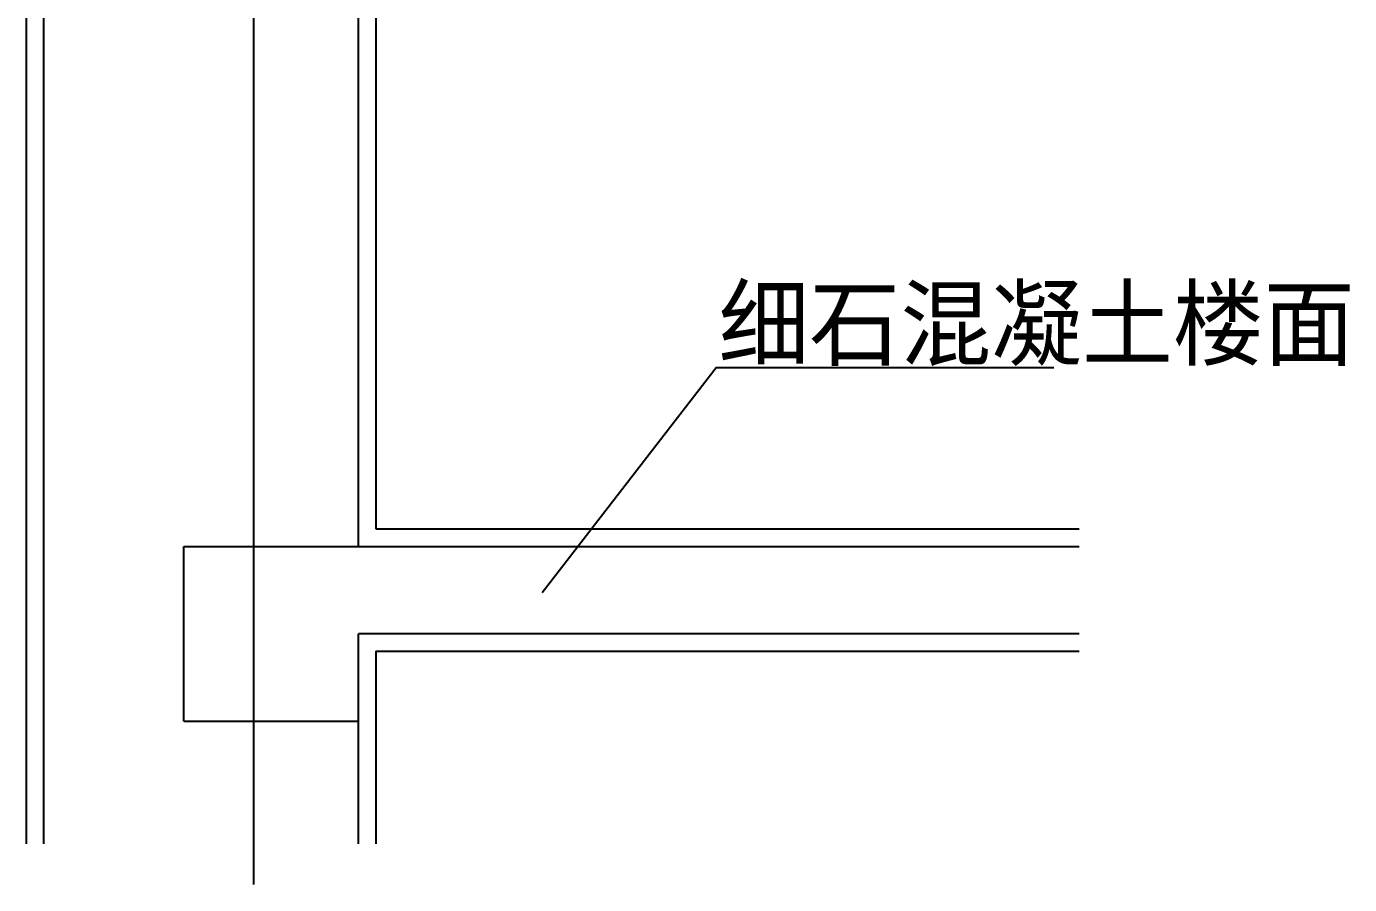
# Model space of a CAD drawing. Header units: metres. Extents: x 4322 to 6398, y -1143 to 2691.
# Drawn here: x 4719 to 6234, y -1143 to -161 of the extents above; entities that cross this region are included whole.
import ezdxf

# ---------------------------------------------------------------- set-up
doc = ezdxf.new("R2010")
doc.units = ezdxf.units.M
for name, color, linetype in [('DOTE', 1, 'Continuous'), ('PUB_DIM', 3, 'Continuous'), ('PUB_TEXT', 7, 'Continuous'), ('S_SURFACE', 6, 'Continuous'), ('WALL', 255, 'Continuous')]:
    doc.layers.add(name, color=color, linetype=linetype)

msp = doc.modelspace()

# ---------------------------------------------------------------- linework, layer by layer
at = {"layer": 'DOTE'}
msp.add_line((4979.48, 2486.89), (4979.48, -1143.27), dxfattribs=at)
at = {"layer": 'PUB_DIM'}
msp.add_lwpolyline([(5309.81, -809.14), (5508.92, -551.64), (5895.42, -551.64)], dxfattribs=at)
at = {"layer": 'S_SURFACE'}
for p, q in [((4719.48, -1096.84), (4719.48, 654.92)), ((5119.48, 103.71), (5119.48, -736.29)), ((5119.48, -736.29), (5924.42, -736.29)), ((5119.48, -876.29), (5924.42, -876.29)), ((5119.48, -876.29), (5119.48, -1096.84))]:
    msp.add_line(p, q, dxfattribs=at)
at = {"layer": 'WALL'}
for p, q in [((4739.48, -1096.84), (4739.48, 83.71)), ((5099.48, -756.29), (5099.48, 83.71)), ((4899.48, -756.29), (5924.42, -756.29)), ((4899.48, -956.29), (4899.48, -756.29)), ((5924.42, -856.29), (5099.48, -856.29)), ((5099.48, -1096.84), (5099.48, -856.29)), ((4899.48, -956.29), (5099.48, -956.29))]:
    msp.add_line(p, q, dxfattribs=at)

# ---------------------------------------------------------------- texts
at = {"layer": 'PUB_TEXT'}
msp.add_text('细石混凝土楼面', height=80, dxfattribs=at).set_placement((5511.58, -541.01))

doc.saveas('drawing.dxf')
